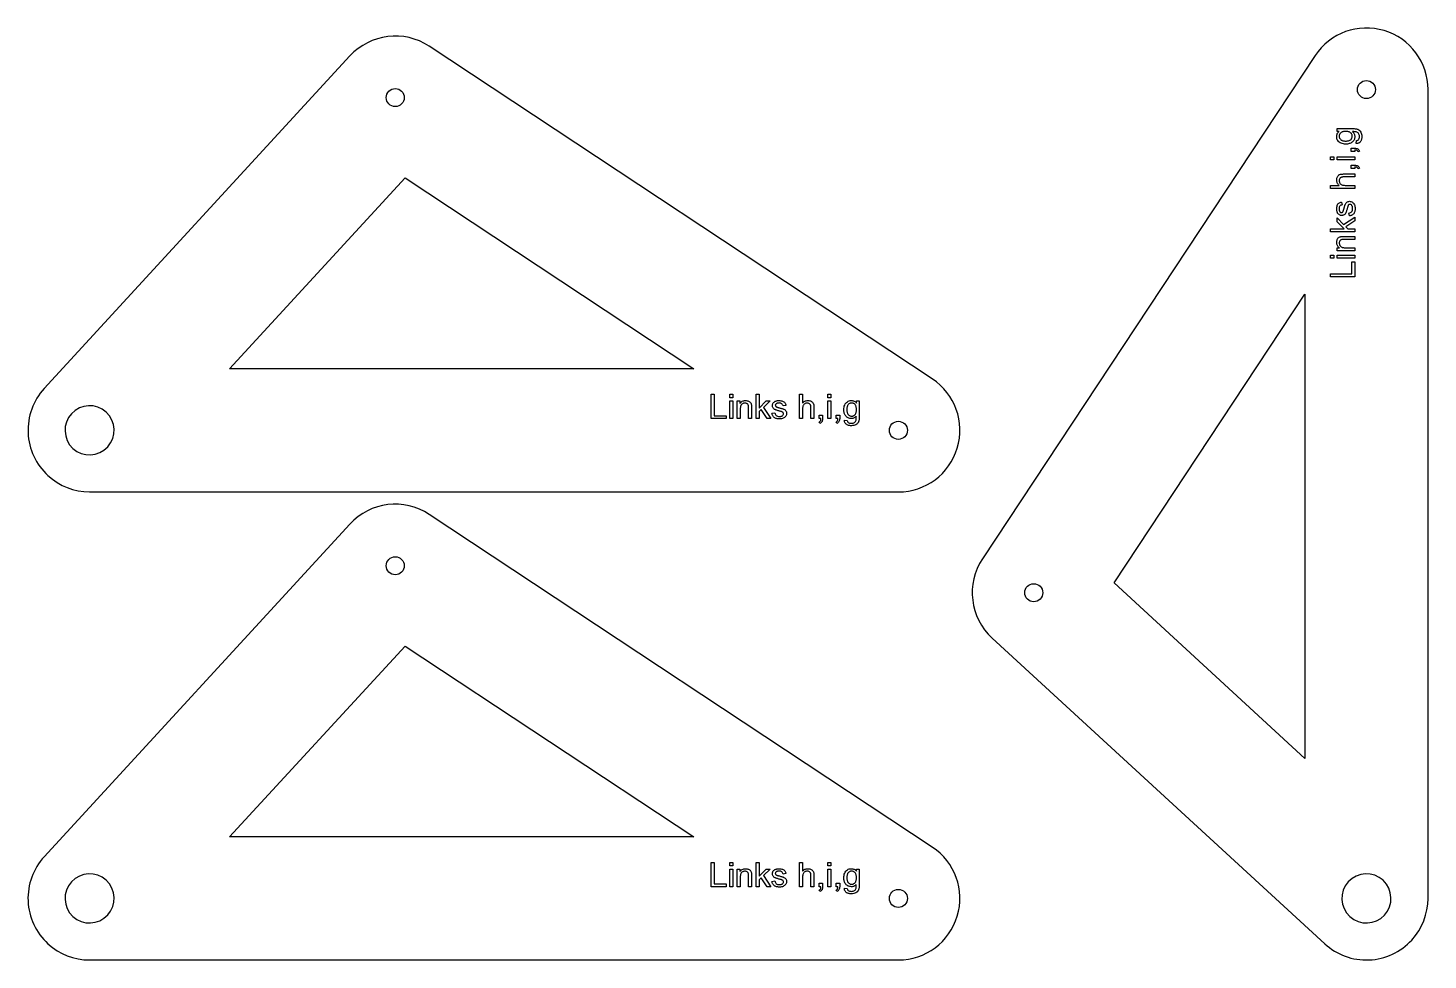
# Model space of a CAD drawing. Header units: millimetres. Extents: x 18 to 1161, y 18 to 1161.
# Drawn here: x 478 to 1161, y 18 to 472 of the extents above; entities that cross this region are included whole.
import ezdxf

# ---------------------------------------------------------------- set-up
doc = ezdxf.new("R2010")
doc.units = ezdxf.units.MM
doc.layers.add('cut', color=5, linetype='Continuous', true_color=0x0000ff)
doc.layers.add('line engraving', color=1, linetype='Continuous', true_color=0xff0000)

msp = doc.modelspace()

# ---------------------------------------------------------------- linework, layer by layer
at = {"layer": 'cut', "color": 5, "true_color": 0x0000ff}
for points in [[(948.2, 174.93), (1110.32, 25.91, 0.414578), (1152.73, 27.73, 0.188241), (1160.67, 48.05), (1160.67, 442.25, 0.743511), (1105.64, 458.8), (943.48, 213.56, 0.368358)], [(635.18, 458.63), (486.16, 296.51, 0.414578), (487.98, 254.1, 0.188241), (508.3, 246.16), (902.5, 246.16, 0.743511), (919.05, 301.19), (673.81, 463.35, 0.368358)], [(516.39, 285.02, 0.997265), (500.16, 267.35, 0.997265)], [(635.18, 230.46), (486.16, 68.35, 0.414578), (487.98, 25.93, 0.188241), (508.3, 18), (902.5, 18, 0.743511), (919.05, 73.02), (673.81, 235.19, 0.368358)], [(516.39, 56.86, 0.997265), (500.16, 39.19, 0.997265)], [(1121.81, 56.14, 0.997265), (1139.48, 39.9, 0.997265)]]:
    msp.add_lwpolyline(points, format="xyb", close=True, dxfattribs=at)
for points in [[(662.05, 399.2), (802.74, 306.16), (576.53, 306.16)], [(1007.63, 201.8), (1100.67, 342.49), (1100.67, 116.28)], [(662.05, 171.03), (802.74, 78), (576.53, 78)]]:
    msp.add_lwpolyline(points, close=True, dxfattribs=at)
for centre in [(1130.67, 442.25), (657.27, 438.33), (902.5, 276.16), (657.27, 210.16), (968.5, 197.02), (902.5, 48)]:
    msp.add_circle(centre, 4.4, dxfattribs=at)
at = {"layer": 'line engraving', "color": 1, "true_color": 0xff0000}
for points in [[(1125.65, 415.93), (1125.86, 417.35), (1126.17, 417.41), (1126.43, 417.52), (1126.64, 417.66), (1126.82, 417.84), (1126.99, 418.14), (1127.12, 418.48), (1127.2, 418.88), (1127.22, 419.32), (1127.2, 419.8), (1127.12, 420.22), (1126.99, 420.58), (1126.82, 420.89), (1126.59, 421.14), (1126.33, 421.35), (1126.03, 421.51), (1125.68, 421.63), (1125.56, 421.66), (1125.4, 421.68), (1125.21, 421.7), (1124.99, 421.71), (1124.75, 421.72), (1124.47, 421.73), (1124.16, 421.73), (1123.81, 421.73), (1124.08, 421.49), (1124.31, 421.23), (1124.5, 420.95), (1124.66, 420.66), (1124.78, 420.36), (1124.87, 420.04), (1124.92, 419.7), (1124.94, 419.36), (1124.92, 418.93), (1124.86, 418.52), (1124.76, 418.14), (1124.62, 417.78), (1124.44, 417.45), (1124.22, 417.15), (1123.96, 416.87), (1123.66, 416.61), (1123.33, 416.39), (1122.99, 416.19), (1122.63, 416.02), (1122.26, 415.89), (1121.86, 415.78), (1121.46, 415.7), (1121.03, 415.66), (1120.6, 415.64), (1119.99, 415.67), (1119.41, 415.75), (1118.86, 415.89), (1118.33, 416.09), (1117.84, 416.34), (1117.4, 416.63), (1117.03, 416.98), (1116.72, 417.38), (1116.47, 417.82), (1116.3, 418.3), (1116.19, 418.81), (1116.15, 419.36), (1116.17, 419.74), (1116.23, 420.09), (1116.33, 420.43), (1116.46, 420.75), (1116.63, 421.06), (1116.85, 421.35), (1117.1, 421.62), (1117.38, 421.87), (1116.35, 421.87), (1116.35, 423.22), (1123.77, 423.22), (1124.26, 423.21), (1124.7, 423.19), (1125.11, 423.16), (1125.49, 423.11), (1125.83, 423.06), (1126.13, 422.99), (1126.39, 422.9), (1126.62, 422.81), (1127.01, 422.57), (1127.37, 422.28), (1127.68, 421.93), (1127.94, 421.51), (1128.15, 421.04), (1128.3, 420.52), (1128.4, 419.95), (1128.43, 419.33), (1128.42, 418.96), (1128.38, 418.6), (1128.33, 418.26), (1128.25, 417.94), (1128.16, 417.64), (1128.04, 417.36), (1127.9, 417.09), (1127.73, 416.85), (1127.55, 416.63), (1127.34, 416.44), (1127.12, 416.28), (1126.87, 416.15), (1126.6, 416.05), (1126.3, 415.98), (1125.99, 415.94), (1125.65, 415.93)], [(1120.49, 417.14), (1120.9, 417.15), (1121.28, 417.18), (1121.63, 417.23), (1121.95, 417.31), (1122.25, 417.4), (1122.51, 417.52), (1122.75, 417.65), (1122.96, 417.81), (1123.14, 417.98), (1123.3, 418.17), (1123.43, 418.36), (1123.54, 418.57), (1123.62, 418.78), (1123.69, 419.01), (1123.72, 419.25), (1123.73, 419.49), (1123.72, 419.74), (1123.69, 419.98), (1123.63, 420.2), (1123.54, 420.42), (1123.43, 420.62), (1123.3, 420.82), (1123.14, 421), (1122.96, 421.18), (1122.75, 421.34), (1122.52, 421.47), (1122.26, 421.59), (1121.97, 421.69), (1121.65, 421.76), (1121.31, 421.81), (1120.94, 421.85), (1120.54, 421.86), (1120.16, 421.85), (1119.8, 421.81), (1119.46, 421.76), (1119.16, 421.68), (1118.87, 421.58), (1118.61, 421.46), (1118.37, 421.32), (1118.16, 421.16), (1117.97, 420.98), (1117.81, 420.79), (1117.67, 420.59), (1117.56, 420.38), (1117.47, 420.17), (1117.41, 419.95), (1117.37, 419.71), (1117.36, 419.47), (1117.37, 419.23), (1117.41, 419), (1117.47, 418.78), (1117.56, 418.57), (1117.67, 418.37), (1117.8, 418.18), (1117.96, 417.99), (1118.15, 417.82), (1118.36, 417.66), (1118.59, 417.52), (1118.85, 417.41), (1119.13, 417.31), (1119.43, 417.24), (1119.76, 417.18), (1120.11, 417.15), (1120.49, 417.14)], [(1124.94, 411.98), (1123.28, 411.98), (1123.28, 413.64), (1124.94, 413.64), (1125.37, 413.62), (1125.77, 413.56), (1126.11, 413.45), (1126.42, 413.31), (1126.68, 413.13), (1126.91, 412.89), (1127.12, 412.61), (1127.29, 412.29), (1126.66, 411.88), (1126.55, 412.1), (1126.41, 412.28), (1126.25, 412.44), (1126.07, 412.56), (1125.85, 412.66), (1125.59, 412.73), (1125.29, 412.78), (1124.94, 412.8), (1124.94, 411.98)], [(1114.75, 407.93), (1113.08, 407.93), (1113.08, 409.38), (1114.75, 409.38), (1114.75, 407.93)], [(1124.94, 407.93), (1116.35, 407.93), (1116.35, 409.38), (1124.94, 409.38), (1124.94, 407.93)], [(1124.94, 403.69), (1123.28, 403.69), (1123.28, 405.35), (1124.94, 405.35), (1125.37, 405.33), (1125.77, 405.27), (1126.11, 405.17), (1126.42, 405.03), (1126.68, 404.84), (1126.91, 404.61), (1127.12, 404.33), (1127.29, 404), (1126.66, 403.6), (1126.55, 403.81), (1126.41, 404), (1126.25, 404.15), (1126.07, 404.28), (1125.85, 404.37), (1125.59, 404.45), (1125.29, 404.5), (1124.94, 404.52), (1124.94, 403.69)], [(1124.94, 394.1), (1113.08, 394.1), (1113.08, 395.56), (1117.34, 395.56), (1117.06, 395.82), (1116.82, 396.1), (1116.62, 396.4), (1116.45, 396.71), (1116.32, 397.04), (1116.23, 397.39), (1116.17, 397.75), (1116.15, 398.13), (1116.18, 398.59), (1116.25, 399.02), (1116.37, 399.42), (1116.53, 399.79), (1116.74, 400.11), (1116.98, 400.39), (1117.26, 400.62), (1117.57, 400.79), (1117.74, 400.87), (1117.94, 400.93), (1118.15, 400.98), (1118.38, 401.02), (1118.63, 401.06), (1118.9, 401.08), (1119.19, 401.09), (1119.5, 401.1), (1124.94, 401.1), (1124.94, 399.64), (1119.5, 399.64), (1119.23, 399.63), (1118.99, 399.61), (1118.76, 399.58), (1118.55, 399.52), (1118.36, 399.46), (1118.19, 399.38), (1118.04, 399.28), (1117.91, 399.17), (1117.69, 398.91), (1117.53, 398.6), (1117.44, 398.24), (1117.41, 397.83), (1117.43, 397.51), (1117.49, 397.2), (1117.6, 396.9), (1117.74, 396.61), (1117.93, 396.35), (1118.14, 396.12), (1118.38, 395.94), (1118.65, 395.8), (1118.97, 395.69), (1119.34, 395.62), (1119.76, 395.57), (1120.24, 395.56), (1124.94, 395.56), (1124.94, 394.1)], [(1122.37, 380.63), (1122.15, 382.07), (1122.56, 382.16), (1122.91, 382.3), (1123.22, 382.5), (1123.48, 382.75), (1123.68, 383.05), (1123.82, 383.41), (1123.91, 383.83), (1123.94, 384.3), (1123.93, 384.54), (1123.91, 384.77), (1123.88, 384.98), (1123.83, 385.17), (1123.78, 385.35), (1123.71, 385.51), (1123.62, 385.65), (1123.53, 385.78), (1123.31, 386), (1123.08, 386.15), (1122.84, 386.24), (1122.57, 386.27), (1122.34, 386.24), (1122.13, 386.16), (1121.95, 386.03), (1121.79, 385.84), (1121.74, 385.75), (1121.69, 385.64), (1121.63, 385.49), (1121.57, 385.32), (1121.51, 385.12), (1121.44, 384.89), (1121.37, 384.64), (1121.3, 384.35), (1121.2, 383.97), (1121.1, 383.61), (1121.01, 383.29), (1120.92, 383), (1120.84, 382.73), (1120.75, 382.5), (1120.67, 382.3), (1120.6, 382.13), (1120.44, 381.84), (1120.25, 381.59), (1120.03, 381.37), (1119.78, 381.19), (1119.51, 381.05), (1119.23, 380.95), (1118.94, 380.89), (1118.63, 380.87), (1118.35, 380.89), (1118.08, 380.94), (1117.82, 381.02), (1117.57, 381.14), (1117.33, 381.28), (1117.12, 381.45), (1116.92, 381.64), (1116.75, 381.85), (1116.63, 382.04), (1116.52, 382.25), (1116.42, 382.5), (1116.33, 382.78), (1116.25, 383.08), (1116.2, 383.39), (1116.16, 383.71), (1116.15, 384.04), (1116.17, 384.53), (1116.23, 384.99), (1116.32, 385.42), (1116.45, 385.81), (1116.6, 386.17), (1116.79, 386.48), (1117, 386.73), (1117.23, 386.94), (1117.5, 387.11), (1117.82, 387.25), (1118.17, 387.36), (1118.56, 387.44), (1118.76, 386.02), (1118.45, 385.95), (1118.17, 385.83), (1117.93, 385.67), (1117.72, 385.46), (1117.56, 385.2), (1117.44, 384.9), (1117.37, 384.54), (1117.35, 384.14), (1117.36, 383.9), (1117.37, 383.68), (1117.4, 383.47), (1117.43, 383.28), (1117.48, 383.11), (1117.54, 382.96), (1117.61, 382.83), (1117.68, 382.71), (1117.86, 382.52), (1118.04, 382.39), (1118.24, 382.31), (1118.46, 382.28), (1118.6, 382.29), (1118.73, 382.33), (1118.85, 382.38), (1118.97, 382.46), (1119.08, 382.56), (1119.18, 382.69), (1119.28, 382.84), (1119.36, 383.02), (1119.38, 383.09), (1119.41, 383.18), (1119.45, 383.3), (1119.49, 383.45), (1119.54, 383.62), (1119.6, 383.82), (1119.66, 384.05), (1119.73, 384.3), (1119.83, 384.68), (1119.93, 385.02), (1120.02, 385.33), (1120.1, 385.62), (1120.19, 385.87), (1120.26, 386.1), (1120.34, 386.29), (1120.41, 386.46), (1120.55, 386.75), (1120.73, 387), (1120.93, 387.23), (1121.17, 387.42), (1121.44, 387.57), (1121.73, 387.68), (1122.06, 387.74), (1122.42, 387.77), (1122.77, 387.74), (1123.12, 387.66), (1123.46, 387.53), (1123.79, 387.34), (1124.09, 387.11), (1124.36, 386.82), (1124.59, 386.49), (1124.78, 386.12), (1124.94, 385.7), (1125.05, 385.26), (1125.11, 384.8), (1125.13, 384.3), (1125.12, 383.9), (1125.09, 383.52), (1125.04, 383.16), (1124.96, 382.83), (1124.86, 382.52), (1124.74, 382.24), (1124.6, 381.98), (1124.44, 381.75), (1124.25, 381.54), (1124.05, 381.35), (1123.82, 381.18), (1123.57, 381.03), (1123.31, 380.9), (1123.02, 380.79), (1122.71, 380.7), (1122.37, 380.63)], [(1124.94, 372.94), (1113.08, 372.94), (1113.08, 374.39), (1119.84, 374.39), (1116.35, 377.84), (1116.35, 379.73), (1119.54, 376.44), (1124.94, 380.06), (1124.94, 378.26), (1120.55, 375.42), (1121.53, 374.39), (1124.94, 374.39), (1124.94, 372.94)], [(1124.94, 363.72), (1116.35, 363.72), (1116.35, 365.03), (1117.57, 365.03), (1117.24, 365.28), (1116.95, 365.55), (1116.71, 365.85), (1116.51, 366.18), (1116.35, 366.54), (1116.24, 366.92), (1116.18, 367.33), (1116.15, 367.76), (1116.17, 368.14), (1116.22, 368.51), (1116.31, 368.86), (1116.43, 369.19), (1116.58, 369.49), (1116.76, 369.76), (1116.95, 369.98), (1117.17, 370.16), (1117.4, 370.31), (1117.66, 370.44), (1117.94, 370.54), (1118.24, 370.62), (1118.48, 370.65), (1118.8, 370.68), (1119.19, 370.69), (1119.66, 370.7), (1124.94, 370.7), (1124.94, 369.24), (1119.71, 369.24), (1119.3, 369.23), (1118.94, 369.2), (1118.63, 369.15), (1118.38, 369.07), (1118.17, 368.97), (1117.99, 368.84), (1117.82, 368.67), (1117.68, 368.47), (1117.56, 368.24), (1117.48, 368), (1117.43, 367.74), (1117.42, 367.45), (1117.43, 367.22), (1117.45, 367), (1117.5, 366.79), (1117.56, 366.59), (1117.65, 366.39), (1117.75, 366.2), (1117.87, 366.02), (1118.01, 365.85), (1118.17, 365.69), (1118.37, 365.55), (1118.6, 365.44), (1118.86, 365.34), (1119.16, 365.27), (1119.49, 365.21), (1119.85, 365.18), (1120.25, 365.17), (1124.94, 365.17), (1124.94, 363.72)], [(1114.75, 360.04), (1113.08, 360.04), (1113.08, 361.5), (1114.75, 361.5), (1114.75, 360.04)], [(1124.94, 350.94), (1113.08, 350.94), (1113.08, 352.51), (1123.54, 352.51), (1123.54, 358.35), (1124.94, 358.35), (1124.94, 350.94)], [(1124.94, 360.04), (1116.35, 360.04), (1116.35, 361.5), (1124.94, 361.5), (1124.94, 360.04)], [(811.19, 281.89), (811.19, 293.75), (812.76, 293.75), (812.76, 283.29), (818.6, 283.29), (818.6, 281.89), (811.19, 281.89)], [(820.29, 292.07), (820.29, 293.75), (821.75, 293.75), (821.75, 292.07), (820.29, 292.07)], [(833.19, 281.89), (833.19, 293.75), (834.65, 293.75), (834.65, 286.99), (838.09, 290.48), (839.98, 290.48), (836.69, 287.29), (840.31, 281.89), (838.51, 281.89), (835.67, 286.28), (834.65, 285.3), (834.65, 281.89), (833.19, 281.89)], [(854.35, 281.89), (854.35, 293.75), (855.81, 293.75), (855.81, 289.49), (856.07, 289.77), (856.35, 290.01), (856.65, 290.21), (856.96, 290.38), (857.29, 290.51), (857.64, 290.6), (858, 290.66), (858.38, 290.68), (858.84, 290.65), (859.27, 290.58), (859.67, 290.46), (860.04, 290.3), (860.37, 290.09), (860.64, 289.85), (860.87, 289.57), (861.05, 289.26), (861.12, 289.08), (861.18, 288.89), (861.23, 288.68), (861.27, 288.45), (861.31, 288.2), (861.33, 287.93), (861.34, 287.64), (861.35, 287.33), (861.35, 281.89), (859.89, 281.89), (859.89, 287.33), (859.89, 287.6), (859.86, 287.84), (859.83, 288.07), (859.77, 288.28), (859.71, 288.47), (859.63, 288.64), (859.53, 288.79), (859.42, 288.92), (859.16, 289.14), (858.85, 289.3), (858.49, 289.39), (858.08, 289.42), (857.76, 289.4), (857.45, 289.34), (857.15, 289.23), (856.86, 289.09), (856.6, 288.9), (856.37, 288.69), (856.19, 288.45), (856.05, 288.18), (855.94, 287.86), (855.87, 287.49), (855.82, 287.07), (855.81, 286.59), (855.81, 281.89), (854.35, 281.89)], [(868.18, 292.07), (868.18, 293.75), (869.63, 293.75), (869.63, 292.07), (868.18, 292.07)], [(820.29, 281.89), (820.29, 290.48), (821.75, 290.48), (821.75, 281.89), (820.29, 281.89)], [(823.97, 281.89), (823.97, 290.48), (825.28, 290.48), (825.28, 289.26), (825.53, 289.59), (825.8, 289.88), (826.11, 290.12), (826.43, 290.32), (826.79, 290.48), (827.17, 290.59), (827.58, 290.65), (828.01, 290.68), (828.39, 290.66), (828.76, 290.61), (829.11, 290.52), (829.44, 290.4), (829.74, 290.25), (830.01, 290.07), (830.23, 289.88), (830.41, 289.66), (830.56, 289.43), (830.69, 289.17), (830.79, 288.89), (830.87, 288.59), (830.9, 288.35), (830.93, 288.03), (830.94, 287.64), (830.95, 287.17), (830.95, 281.89), (829.49, 281.89), (829.49, 287.12), (829.48, 287.53), (829.45, 287.89), (829.4, 288.2), (829.32, 288.45), (829.22, 288.66), (829.09, 288.84), (828.92, 289.01), (828.72, 289.15), (828.49, 289.27), (828.25, 289.35), (827.99, 289.4), (827.7, 289.41), (827.48, 289.4), (827.25, 289.38), (827.04, 289.33), (826.84, 289.27), (826.64, 289.18), (826.45, 289.08), (826.27, 288.96), (826.1, 288.82), (825.94, 288.66), (825.8, 288.46), (825.69, 288.23), (825.59, 287.97), (825.52, 287.67), (825.47, 287.34), (825.43, 286.98), (825.42, 286.58), (825.42, 281.89), (823.97, 281.89)], [(840.88, 284.45), (842.32, 284.68), (842.41, 284.27), (842.55, 283.92), (842.75, 283.61), (843, 283.35), (843.3, 283.15), (843.66, 283.01), (844.08, 282.92), (844.55, 282.89), (844.79, 282.9), (845.02, 282.92), (845.23, 282.95), (845.42, 283), (845.6, 283.05), (845.76, 283.12), (845.91, 283.21), (846.04, 283.3), (846.25, 283.51), (846.4, 283.75), (846.49, 283.99), (846.52, 284.26), (846.49, 284.49), (846.41, 284.7), (846.28, 284.88), (846.09, 285.04), (846, 285.09), (845.89, 285.14), (845.74, 285.2), (845.57, 285.26), (845.37, 285.32), (845.14, 285.39), (844.89, 285.46), (844.6, 285.53), (844.22, 285.63), (843.86, 285.73), (843.54, 285.82), (843.25, 285.91), (842.99, 285.99), (842.75, 286.08), (842.55, 286.15), (842.38, 286.23), (842.09, 286.39), (841.84, 286.58), (841.62, 286.8), (841.44, 287.05), (841.3, 287.31), (841.2, 287.6), (841.14, 287.89), (841.12, 288.2), (841.14, 288.48), (841.19, 288.75), (841.27, 289.01), (841.39, 289.26), (841.53, 289.5), (841.7, 289.71), (841.89, 289.9), (842.1, 290.08), (842.29, 290.2), (842.51, 290.31), (842.75, 290.41), (843.03, 290.5), (843.33, 290.58), (843.64, 290.63), (843.96, 290.66), (844.29, 290.68), (844.78, 290.66), (845.24, 290.6), (845.67, 290.51), (846.06, 290.38), (846.42, 290.23), (846.73, 290.04), (846.98, 289.83), (847.19, 289.6), (847.36, 289.33), (847.5, 289.01), (847.61, 288.66), (847.69, 288.26), (846.27, 288.07), (846.2, 288.38), (846.08, 288.66), (845.92, 288.9), (845.71, 289.11), (845.45, 289.27), (845.15, 289.38), (844.79, 289.45), (844.39, 289.48), (844.15, 289.47), (843.93, 289.46), (843.72, 289.43), (843.53, 289.4), (843.36, 289.35), (843.21, 289.29), (843.08, 289.22), (842.96, 289.15), (842.77, 288.97), (842.64, 288.79), (842.56, 288.59), (842.53, 288.37), (842.54, 288.23), (842.58, 288.1), (842.63, 287.98), (842.71, 287.86), (842.81, 287.75), (842.94, 287.65), (843.09, 287.55), (843.27, 287.47), (843.34, 287.45), (843.43, 287.42), (843.55, 287.38), (843.7, 287.34), (843.87, 287.29), (844.07, 287.23), (844.3, 287.17), (844.55, 287.1), (844.93, 287), (845.27, 286.9), (845.58, 286.81), (845.87, 286.72), (846.12, 286.64), (846.35, 286.56), (846.54, 286.49), (846.71, 286.42), (847, 286.28), (847.26, 286.1), (847.48, 285.9), (847.67, 285.66), (847.82, 285.39), (847.93, 285.1), (848, 284.77), (848.02, 284.41), (847.99, 284.06), (847.91, 283.71), (847.78, 283.37), (847.59, 283.04), (847.36, 282.74), (847.07, 282.47), (846.74, 282.24), (846.37, 282.05), (845.95, 281.89), (845.51, 281.78), (845.05, 281.72), (844.55, 281.7), (844.15, 281.71), (843.77, 281.74), (843.41, 281.79), (843.08, 281.87), (842.77, 281.97), (842.49, 282.09), (842.23, 282.23), (842, 282.39), (841.79, 282.58), (841.6, 282.78), (841.43, 283.01), (841.28, 283.25), (841.15, 283.52), (841.04, 283.81), (840.95, 284.12), (840.88, 284.45)], [(868.18, 281.89), (868.18, 290.48), (869.63, 290.48), (869.63, 281.89), (868.18, 281.89)], [(876.19, 281.18), (877.6, 280.97), (877.67, 280.66), (877.77, 280.4), (877.91, 280.18), (878.09, 280.01), (878.39, 279.84), (878.74, 279.71), (879.13, 279.63), (879.57, 279.61), (880.05, 279.63), (880.47, 279.71), (880.83, 279.84), (881.14, 280.01), (881.39, 280.24), (881.6, 280.5), (881.76, 280.8), (881.88, 281.15), (881.91, 281.27), (881.93, 281.43), (881.95, 281.62), (881.96, 281.84), (881.97, 282.08), (881.98, 282.36), (881.99, 282.67), (881.99, 283.01), (881.74, 282.75), (881.48, 282.52), (881.2, 282.33), (880.91, 282.17), (880.61, 282.05), (880.29, 281.96), (879.96, 281.91), (879.61, 281.89), (879.18, 281.91), (878.77, 281.97), (878.39, 282.07), (878.04, 282.21), (877.71, 282.39), (877.4, 282.61), (877.12, 282.87), (876.86, 283.17), (876.64, 283.5), (876.44, 283.84), (876.27, 284.2), (876.14, 284.57), (876.03, 284.96), (875.95, 285.37), (875.91, 285.8), (875.89, 286.23), (875.92, 286.84), (876.01, 287.42), (876.14, 287.97), (876.34, 288.5), (876.59, 288.99), (876.88, 289.42), (877.23, 289.8), (877.63, 290.11), (878.07, 290.36), (878.55, 290.53), (879.06, 290.64), (879.62, 290.68), (879.99, 290.66), (880.34, 290.6), (880.68, 290.5), (881, 290.37), (881.31, 290.19), (881.6, 289.98), (881.87, 289.73), (882.12, 289.45), (882.12, 290.48), (883.47, 290.48), (883.47, 283.05), (883.46, 282.57), (883.44, 282.12), (883.41, 281.71), (883.36, 281.34), (883.31, 281), (883.24, 280.7), (883.15, 280.44), (883.06, 280.21), (882.82, 279.81), (882.53, 279.46), (882.18, 279.15), (881.76, 278.89), (881.29, 278.68), (880.78, 278.52), (880.2, 278.43), (879.58, 278.4), (879.21, 278.41), (878.85, 278.45), (878.51, 278.5), (878.19, 278.58), (877.89, 278.67), (877.61, 278.79), (877.35, 278.93), (877.1, 279.09), (876.88, 279.28), (876.69, 279.48), (876.53, 279.71), (876.4, 279.96), (876.3, 280.23), (876.23, 280.53), (876.19, 280.84), (876.19, 281.18)], [(877.39, 286.34), (877.4, 285.93), (877.43, 285.55), (877.48, 285.2), (877.56, 284.88), (877.65, 284.58), (877.77, 284.32), (877.9, 284.08), (878.06, 283.87), (878.24, 283.69), (878.42, 283.53), (878.61, 283.4), (878.82, 283.29), (879.03, 283.2), (879.26, 283.14), (879.5, 283.11), (879.74, 283.1), (879.99, 283.11), (880.23, 283.14), (880.45, 283.2), (880.67, 283.29), (880.87, 283.4), (881.07, 283.53), (881.25, 283.69), (881.43, 283.87), (881.59, 284.07), (881.72, 284.31), (881.84, 284.57), (881.94, 284.86), (882.01, 285.18), (882.06, 285.52), (882.1, 285.89), (882.11, 286.29), (882.1, 286.67), (882.06, 287.03), (882.01, 287.36), (881.93, 287.67), (881.83, 287.96), (881.71, 288.22), (881.57, 288.46), (881.41, 288.67), (881.23, 288.86), (881.04, 289.02), (880.84, 289.16), (880.64, 289.27), (880.42, 289.36), (880.2, 289.42), (879.96, 289.46), (879.72, 289.47), (879.48, 289.46), (879.25, 289.42), (879.03, 289.36), (878.82, 289.27), (878.62, 289.16), (878.43, 289.03), (878.24, 288.87), (878.07, 288.68), (877.91, 288.47), (877.77, 288.24), (877.66, 287.98), (877.56, 287.7), (877.49, 287.4), (877.43, 287.07), (877.4, 286.72), (877.39, 286.34)], [(863.95, 281.89), (863.95, 283.55), (865.6, 283.55), (865.6, 281.89), (865.58, 281.45), (865.52, 281.06), (865.42, 280.72), (865.28, 280.41), (865.09, 280.15), (864.86, 279.91), (864.58, 279.71), (864.25, 279.54), (863.85, 280.17), (864.06, 280.28), (864.25, 280.42), (864.4, 280.58), (864.53, 280.76), (864.63, 280.98), (864.7, 281.24), (864.75, 281.54), (864.77, 281.89), (863.95, 281.89)], [(872.23, 281.89), (872.23, 283.55), (873.89, 283.55), (873.89, 281.89), (873.87, 281.45), (873.81, 281.06), (873.71, 280.72), (873.56, 280.41), (873.38, 280.15), (873.15, 279.91), (872.86, 279.71), (872.54, 279.54), (872.13, 280.17), (872.35, 280.28), (872.53, 280.42), (872.69, 280.58), (872.81, 280.76), (872.91, 280.98), (872.98, 281.24), (873.03, 281.54), (873.05, 281.89), (872.23, 281.89)], [(811.19, 53.73), (811.19, 65.59), (812.76, 65.59), (812.76, 55.13), (818.6, 55.13), (818.6, 53.73), (811.19, 53.73)], [(820.29, 63.91), (820.29, 65.59), (821.75, 65.59), (821.75, 63.91), (820.29, 63.91)], [(820.29, 53.73), (820.29, 62.32), (821.75, 62.32), (821.75, 53.73), (820.29, 53.73)], [(823.97, 53.73), (823.97, 62.32), (825.28, 62.32), (825.28, 61.1), (825.53, 61.43), (825.8, 61.72), (826.11, 61.96), (826.43, 62.16), (826.79, 62.31), (827.17, 62.42), (827.58, 62.49), (828.01, 62.51), (828.39, 62.49), (828.76, 62.44), (829.11, 62.35), (829.44, 62.23), (829.74, 62.08), (830.01, 61.91), (830.23, 61.72), (830.41, 61.5), (830.56, 61.26), (830.69, 61), (830.79, 60.73), (830.87, 60.42), (830.9, 60.18), (830.93, 59.87), (830.94, 59.48), (830.95, 59.01), (830.95, 53.73), (829.49, 53.73), (829.49, 58.95), (829.48, 59.37), (829.45, 59.73), (829.4, 60.03), (829.32, 60.28), (829.22, 60.49), (829.09, 60.68), (828.92, 60.84), (828.72, 60.99), (828.49, 61.1), (828.25, 61.18), (827.99, 61.23), (827.7, 61.25), (827.48, 61.24), (827.25, 61.21), (827.04, 61.17), (826.84, 61.1), (826.64, 61.02), (826.45, 60.92), (826.27, 60.8), (826.1, 60.66), (825.94, 60.49), (825.8, 60.3), (825.69, 60.07), (825.59, 59.8), (825.52, 59.51), (825.47, 59.18), (825.43, 58.81), (825.42, 58.42), (825.42, 53.73), (823.97, 53.73)], [(833.19, 53.73), (833.19, 65.59), (834.65, 65.59), (834.65, 58.82), (838.09, 62.32), (839.98, 62.32), (836.69, 59.13), (840.31, 53.73), (838.51, 53.73), (835.67, 58.12), (834.65, 57.13), (834.65, 53.73), (833.19, 53.73)], [(840.88, 56.29), (842.32, 56.52), (842.41, 56.11), (842.55, 55.75), (842.75, 55.45), (843, 55.19), (843.3, 54.99), (843.66, 54.84), (844.08, 54.76), (844.55, 54.73), (844.79, 54.74), (845.02, 54.75), (845.23, 54.79), (845.42, 54.83), (845.6, 54.89), (845.76, 54.96), (845.91, 55.04), (846.04, 55.14), (846.25, 55.35), (846.4, 55.58), (846.49, 55.83), (846.52, 56.1), (846.49, 56.33), (846.41, 56.54), (846.28, 56.72), (846.09, 56.87), (846, 56.92), (845.89, 56.98), (845.74, 57.03), (845.57, 57.09), (845.37, 57.16), (845.14, 57.22), (844.89, 57.29), (844.6, 57.37), (844.22, 57.47), (843.86, 57.56), (843.54, 57.65), (843.25, 57.74), (842.99, 57.83), (842.75, 57.91), (842.55, 57.99), (842.38, 58.07), (842.09, 58.23), (841.84, 58.42), (841.62, 58.64), (841.44, 58.88), (841.3, 59.15), (841.2, 59.43), (841.14, 59.73), (841.12, 60.04), (841.14, 60.32), (841.19, 60.59), (841.27, 60.85), (841.39, 61.1), (841.53, 61.33), (841.7, 61.55), (841.89, 61.74), (842.1, 61.91), (842.29, 62.03), (842.51, 62.14), (842.75, 62.25), (843.03, 62.34), (843.33, 62.41), (843.64, 62.47), (843.96, 62.5), (844.29, 62.51), (844.78, 62.49), (845.24, 62.44), (845.67, 62.35), (846.06, 62.22), (846.42, 62.06), (846.73, 61.88), (846.98, 61.67), (847.19, 61.43), (847.36, 61.16), (847.5, 60.85), (847.61, 60.5), (847.69, 60.1), (846.27, 59.91), (846.2, 60.22), (846.08, 60.5), (845.92, 60.74), (845.71, 60.94), (845.45, 61.1), (845.15, 61.22), (844.79, 61.29), (844.39, 61.31), (844.15, 61.31), (843.93, 61.29), (843.72, 61.27), (843.53, 61.23), (843.36, 61.18), (843.21, 61.13), (843.08, 61.06), (842.96, 60.98), (842.77, 60.81), (842.64, 60.62), (842.56, 60.42), (842.53, 60.21), (842.54, 60.07), (842.58, 59.94), (842.63, 59.81), (842.71, 59.7), (842.81, 59.58), (842.94, 59.48), (843.09, 59.39), (843.27, 59.31), (843.34, 59.28), (843.43, 59.25), (843.55, 59.22), (843.7, 59.17), (843.87, 59.12), (844.07, 59.07), (844.3, 59.01), (844.55, 58.94), (844.93, 58.83), (845.27, 58.74), (845.58, 58.65), (845.87, 58.56), (846.12, 58.48), (846.35, 58.4), (846.54, 58.33), (846.71, 58.26), (847, 58.11), (847.26, 57.94), (847.48, 57.73), (847.67, 57.5), (847.82, 57.23), (847.93, 56.93), (848, 56.61), (848.02, 56.25), (847.99, 55.89), (847.91, 55.54), (847.78, 55.21), (847.59, 54.88), (847.36, 54.58), (847.07, 54.31), (846.74, 54.08), (846.37, 53.88), (845.95, 53.73), (845.51, 53.62), (845.05, 53.55), (844.55, 53.53), (844.15, 53.54), (843.77, 53.58), (843.41, 53.63), (843.08, 53.71), (842.77, 53.8), (842.49, 53.92), (842.23, 54.06), (842, 54.23), (841.79, 54.41), (841.6, 54.62), (841.43, 54.84), (841.28, 55.09), (841.15, 55.36), (841.04, 55.65), (840.95, 55.96), (840.88, 56.29)], [(854.35, 53.73), (854.35, 65.59), (855.81, 65.59), (855.81, 61.33), (856.07, 61.61), (856.35, 61.85), (856.65, 62.05), (856.96, 62.22), (857.29, 62.35), (857.64, 62.44), (858, 62.49), (858.38, 62.51), (858.84, 62.49), (859.27, 62.42), (859.67, 62.3), (860.04, 62.14), (860.37, 61.93), (860.64, 61.69), (860.87, 61.41), (861.05, 61.1), (861.12, 60.92), (861.18, 60.73), (861.23, 60.51), (861.27, 60.28), (861.31, 60.03), (861.33, 59.76), (861.34, 59.48), (861.35, 59.17), (861.35, 53.73), (859.89, 53.73), (859.89, 59.17), (859.89, 59.43), (859.86, 59.68), (859.83, 59.91), (859.77, 60.11), (859.71, 60.3), (859.63, 60.47), (859.53, 60.63), (859.42, 60.76), (859.16, 60.98), (858.85, 61.13), (858.49, 61.23), (858.08, 61.26), (857.76, 61.24), (857.45, 61.17), (857.15, 61.07), (856.86, 60.92), (856.6, 60.74), (856.37, 60.53), (856.19, 60.28), (856.05, 60.01), (855.94, 59.7), (855.87, 59.33), (855.82, 58.9), (855.81, 58.43), (855.81, 53.73), (854.35, 53.73)], [(868.18, 63.91), (868.18, 65.59), (869.63, 65.59), (869.63, 63.91), (868.18, 63.91)], [(868.18, 53.73), (868.18, 62.32), (869.63, 62.32), (869.63, 53.73), (868.18, 53.73)], [(876.19, 53.01), (877.6, 52.8), (877.67, 52.5), (877.77, 52.24), (877.91, 52.02), (878.09, 51.85), (878.39, 51.67), (878.74, 51.55), (879.13, 51.47), (879.57, 51.44), (880.05, 51.47), (880.47, 51.55), (880.83, 51.67), (881.14, 51.85), (881.39, 52.07), (881.6, 52.33), (881.76, 52.64), (881.88, 52.98), (881.91, 53.11), (881.93, 53.27), (881.95, 53.45), (881.96, 53.67), (881.97, 53.92), (881.98, 54.2), (881.99, 54.51), (881.99, 54.85), (881.74, 54.59), (881.48, 54.36), (881.2, 54.17), (880.91, 54.01), (880.61, 53.88), (880.29, 53.8), (879.96, 53.74), (879.61, 53.73), (879.18, 53.75), (878.77, 53.81), (878.39, 53.91), (878.04, 54.05), (877.71, 54.23), (877.4, 54.44), (877.12, 54.7), (876.86, 55), (876.64, 55.33), (876.44, 55.68), (876.27, 56.03), (876.14, 56.41), (876.03, 56.8), (875.95, 57.21), (875.91, 57.63), (875.89, 58.07), (875.92, 58.67), (876.01, 59.25), (876.14, 59.81), (876.34, 60.34), (876.59, 60.83), (876.88, 61.26), (877.23, 61.63), (877.63, 61.95), (878.07, 62.19), (878.55, 62.37), (879.06, 62.48), (879.62, 62.51), (879.99, 62.49), (880.34, 62.43), (880.68, 62.34), (881, 62.2), (881.31, 62.03), (881.6, 61.82), (881.87, 61.57), (882.12, 61.28), (882.12, 62.32), (883.47, 62.32), (883.47, 54.89), (883.46, 54.41), (883.44, 53.96), (883.41, 53.55), (883.36, 53.18), (883.31, 52.84), (883.24, 52.54), (883.15, 52.28), (883.06, 52.05), (882.82, 51.65), (882.53, 51.3), (882.18, 50.99), (881.76, 50.72), (881.29, 50.51), (880.78, 50.36), (880.2, 50.27), (879.58, 50.24), (879.21, 50.25), (878.85, 50.28), (878.51, 50.34), (878.19, 50.41), (877.89, 50.51), (877.61, 50.63), (877.35, 50.77), (877.1, 50.93), (876.88, 51.11), (876.69, 51.32), (876.53, 51.55), (876.4, 51.8), (876.3, 52.07), (876.23, 52.36), (876.19, 52.68), (876.19, 53.01)], [(863.95, 53.73), (863.95, 55.38), (865.6, 55.38), (865.6, 53.73), (865.58, 53.29), (865.52, 52.9), (865.42, 52.55), (865.28, 52.25), (865.09, 51.98), (864.86, 51.75), (864.58, 51.55), (864.25, 51.38), (863.85, 52), (864.06, 52.12), (864.25, 52.25), (864.4, 52.41), (864.53, 52.6), (864.63, 52.82), (864.7, 53.08), (864.75, 53.38), (864.77, 53.73), (863.95, 53.73)], [(872.23, 53.73), (872.23, 55.38), (873.89, 55.38), (873.89, 53.73), (873.87, 53.29), (873.81, 52.9), (873.71, 52.55), (873.56, 52.25), (873.38, 51.98), (873.15, 51.75), (872.86, 51.55), (872.54, 51.38), (872.13, 52), (872.35, 52.12), (872.53, 52.25), (872.69, 52.41), (872.81, 52.6), (872.91, 52.82), (872.98, 53.08), (873.03, 53.38), (873.05, 53.73), (872.23, 53.73)], [(877.39, 58.18), (877.4, 57.77), (877.43, 57.39), (877.48, 57.04), (877.56, 56.71), (877.65, 56.42), (877.77, 56.15), (877.9, 55.92), (878.06, 55.71), (878.24, 55.53), (878.42, 55.37), (878.61, 55.23), (878.82, 55.13), (879.03, 55.04), (879.26, 54.98), (879.5, 54.94), (879.74, 54.93), (879.99, 54.94), (880.23, 54.98), (880.45, 55.04), (880.67, 55.12), (880.87, 55.23), (881.07, 55.37), (881.25, 55.52), (881.43, 55.7), (881.59, 55.91), (881.72, 56.15), (881.84, 56.41), (881.94, 56.7), (882.01, 57.01), (882.06, 57.36), (882.1, 57.73), (882.11, 58.13), (882.1, 58.51), (882.06, 58.87), (882.01, 59.2), (881.93, 59.51), (881.83, 59.8), (881.71, 60.06), (881.57, 60.29), (881.41, 60.51), (881.23, 60.69), (881.04, 60.86), (880.84, 60.99), (880.64, 61.11), (880.42, 61.19), (880.2, 61.26), (879.96, 61.29), (879.72, 61.31), (879.48, 61.29), (879.25, 61.26), (879.03, 61.2), (878.82, 61.11), (878.62, 61), (878.43, 60.86), (878.24, 60.7), (878.07, 60.52), (877.91, 60.31), (877.77, 60.08), (877.66, 59.82), (877.56, 59.54), (877.49, 59.23), (877.43, 58.9), (877.4, 58.55), (877.39, 58.18)]]:
    msp.add_lwpolyline(points, dxfattribs=at)

doc.saveas('drawing.dxf')
